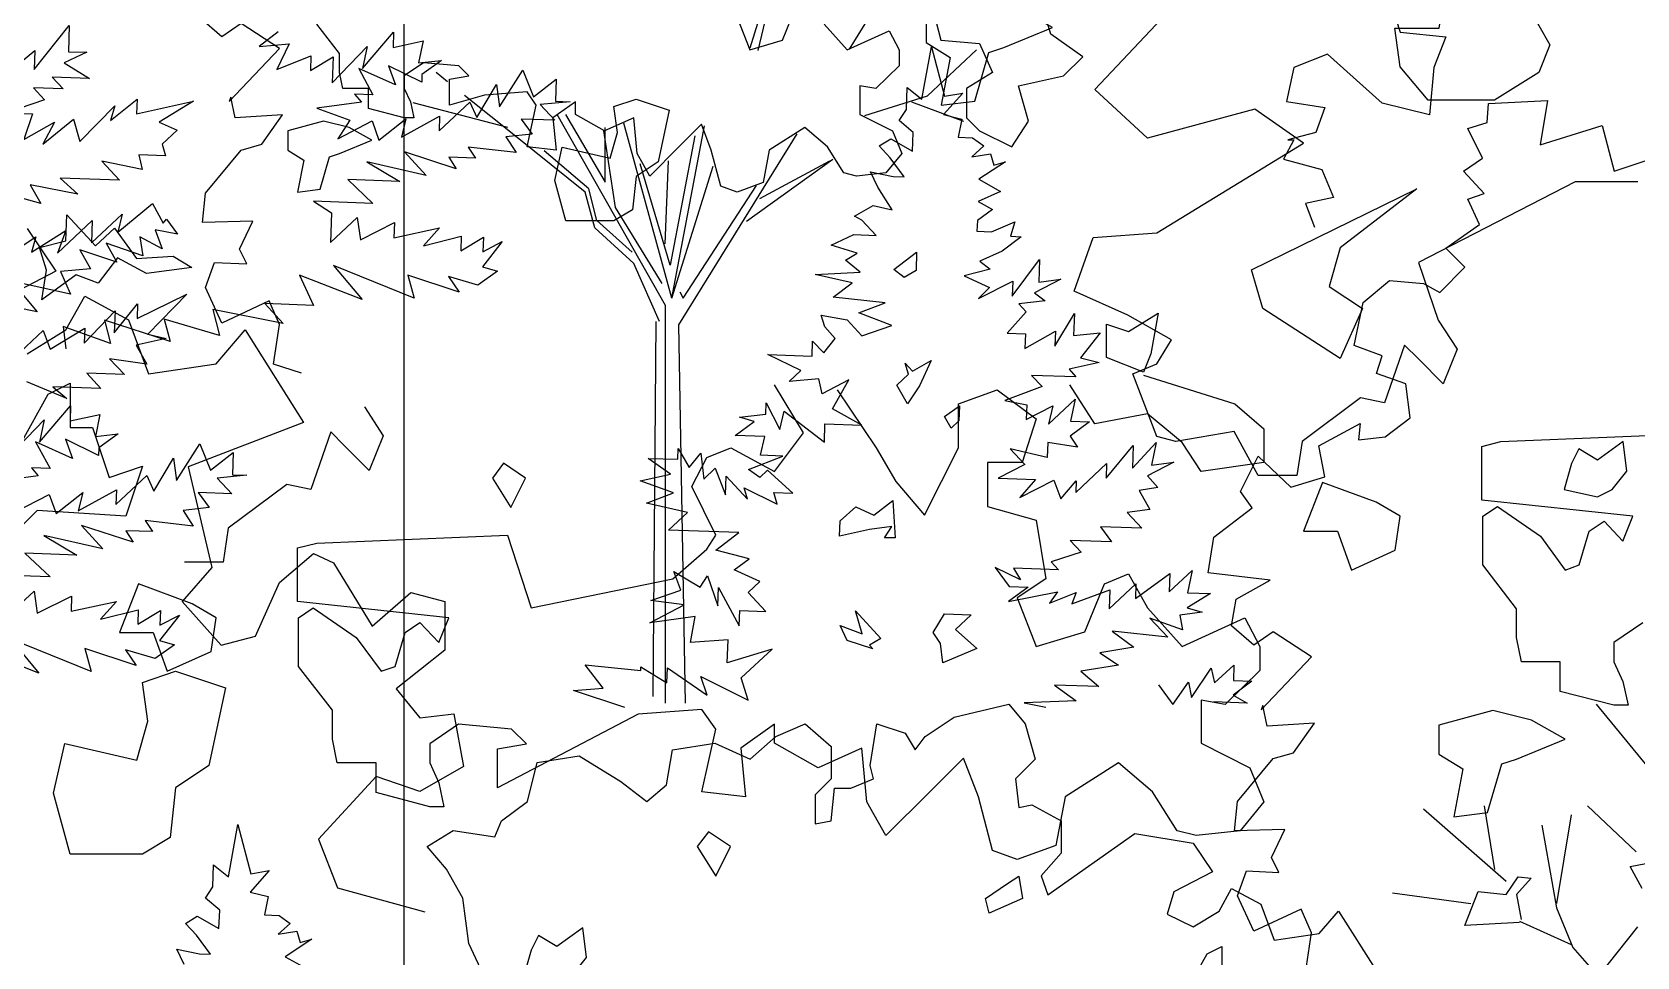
# Model space of a CAD drawing. Header units: inches. Extents: x 11.9 to 85.3, y 21.1 to 37.4.
# Drawn here: x 15.891 to 16.405, y 22.633 to 22.929 of the extents above; entities that cross this region are included whole.
import ezdxf

# ---------------------------------------------------------------- set-up
doc = ezdxf.new("R2010")
doc.units = ezdxf.units.IN
doc.header["$MEASUREMENT"] = 0
doc.layers.add('CAY', color=94, linetype='Continuous')
doc.layers.add('CAY-3', color=61, linetype='Continuous')

# ---------------------------------------------------------------- blocks, each defined once
blk = doc.blocks.new('A$C76451831')
at = {"layer": 'CAY'}
for p, q in [((4659.2, 1730), (4666, 1767.4)), ((4666, 1767.4), (4675.2, 1732.1)), ((4648.1, 1722.6), (4648.6, 1738.5)), ((4648.6, 1738.5), (4659.2, 1730)), ((4688.4, 1734.4), (4674.7, 1719)), ((4675.2, 1732.1), (4688.4, 1734.4)), ((4642.8, 1714.7), (4648.1, 1722.6)), ((4653, 1706.2), (4642.8, 1714.7)), ((4674.7, 1719), (4687.7, 1715.8)), ((4687.7, 1715.8), (4685, 1702.8)), ((4628.6, 1696.6), (4636.9, 1701.7)), ((4636.9, 1701.7), (4652.5, 1693)), ((4652.5, 1693), (4653, 1706.2)), ((4685, 1702.8), (4695.4, 1702.4)), ((4695.4, 1702.4), (4703.4, 1696.7)), ((4636.5, 1688.1), (4628.6, 1696.6)), ((4646.4, 1674.6), (4636.5, 1688.1)), ((4703.4, 1696.7), (4694.9, 1688.8)), ((4694.9, 1688.8), (4708.2, 1691.1)), ((4718.8, 1685.3), (4699.8, 1672.8)), ((4708.2, 1691.1), (4710.6, 1682.8)), ((4710.6, 1682.8), (4718.8, 1685.3)), ((4627.6, 1667.1), (4622.5, 1678.2)), ((4622.5, 1678.2), (4638.7, 1674.9)), ((4638.7, 1674.9), (4646.4, 1674.6)), ((4637.9, 1650.9), (4627.6, 1667.1)), ((4715.4, 1664.1), (4699.3, 1656.9)), ((4699.8, 1672.8), (4715.4, 1664.1)), ((4611, 1646.4), (4624.4, 1654.1)), ((4624.4, 1654.1), (4637.9, 1650.9)), ((4709.5, 1651.1), (4698.8, 1643.4)), ((4699.3, 1656.9), (4709.5, 1651.1)), ((4616.3, 1643.5), (4611, 1646.4)), ((4626.4, 1632.7), (4616.3, 1643.5)), ((4698.8, 1643.4), (4698.5, 1635.7)), ((4708.9, 1635.3), (4725.5, 1642.4)), ((4725.5, 1642.4), (4722.4, 1632.1)), ((4019.9, 1637.7), (4040.5, 1607.1)), ((4594.4, 1625.7), (4610.5, 1633.3)), ((4610.5, 1633.3), (4626.4, 1632.7)), ((4698.5, 1635.7), (4708.9, 1635.3)), ((4730.1, 1631.8), (4716.6, 1621.4)), ((4722.4, 1632.1), (4730.1, 1631.8)), ((4612.8, 1620.1), (4594.4, 1625.7)), ((4604.5, 1614.9), (4612.8, 1620.1)), ((4716.6, 1621.4), (4700.5, 1614.3)), ((4040.5, 1607.1), (3999.3, 1585.8)), ((4582.8, 1604.8), (4615, 1606.4)), ((4615, 1606.4), (4604.5, 1614.9)), ((4708, 1608.6), (4689.3, 1603.8)), ((4700.5, 1614.3), (4708, 1608.6)), ((4723.6, 1589.4), (4743.1, 1615.5)), ((4743.1, 1615.5), (4742.6, 1599.2)), ((4609.3, 1598.9), (4582.8, 1604.8)), ((4595.8, 1588.5), (4609.3, 1598.9)), ((4689.3, 1603.8), (4707.5, 1595.4)), ((4699.6, 1587.6), (4724, 1599.9)), ((4707.5, 1595.4), (4699.6, 1587.6)), ((4724, 1599.9), (4723.6, 1589.4)), ((4758.5, 1601.4), (4739.6, 1591.6)), ((4742.6, 1599.2), (4758.5, 1601.4)), ((4047.6, 1565.2), (4061.2, 1589.4)), ((4061.2, 1589.4), (4092.4, 1572.3)), ((4632.8, 1584.5), (4595.8, 1588.5)), ((4614, 1577.4), (4632.8, 1584.5)), ((4747.1, 1585.9), (4728.4, 1583.8)), ((4728.4, 1583.8), (4733.7, 1578.2)), ((4739.6, 1591.6), (4747.1, 1585.9)), ((4092.4, 1572.3), (4106.6, 1533.9)), ((4587.2, 1575.6), (4605.7, 1572.3)), ((4589.7, 1567.4), (4587.2, 1575.6)), ((4605.7, 1572.3), (4616.2, 1561)), ((4637.7, 1568.4), (4614, 1577.4)), ((4733.7, 1578.2), (4720, 1562.8)), ((4754.1, 1553.5), (4768.1, 1577)), ((4768.1, 1577), (4767.5, 1561.2)), ((4019.9, 1548.1), (4047.6, 1565.2)), ((4154.9, 1541), (4175.6, 1565.2)), ((4175.6, 1565.2), (4217.4, 1499.1)), ((4597.1, 1559), (4589.7, 1567.4)), ((4616.2, 1561), (4637.7, 1568.4)), ((4720, 1562.8), (4733.1, 1562.4)), ((4732.8, 1552), (4754.5, 1564.3)), ((4733.1, 1562.4), (4732.8, 1552)), ((4754.5, 1564.3), (4754.1, 1553.5)), ((4767.5, 1561.2), (4786.6, 1563.2)), ((4786.6, 1563.2), (4772.4, 1545.1)), ((4580.8, 1546.4), (4581.1, 1557.2)), ((4581.1, 1557.2), (4589, 1548.8)), ((4589, 1548.8), (4597.1, 1559)), ((4106.6, 1533.9), (4154.9, 1541)), ((4572.7, 1536.2), (4549.1, 1547.5)), ((4549.1, 1547.5), (4580.8, 1546.4)), ((4564.3, 1528.4), (4572.7, 1536.2)), ((4785.9, 1541.9), (4764.4, 1537.2)), ((4764.4, 1537.2), (4769.2, 1531.6)), ((4772.4, 1545.1), (4785.9, 1541.9)), ((4585.6, 1530.3), (4564.3, 1528.4)), ((4588, 1519.4), (4585.6, 1530.3)), ((4606.9, 1529.6), (4588, 1519.4)), ((4595.3, 1508.7), (4606.9, 1529.6)), ((4745, 1524.8), (4718.3, 1514.8)), ((4769.2, 1531.6), (4737.5, 1532.7)), ((4737.5, 1532.7), (4745, 1524.8)), ((4718.3, 1514.8), (4734.1, 1511.6)), ((4749.5, 1497.9), (4768.7, 1515.8)), ((4768.7, 1515.8), (4765.4, 1500)), ((4528.9, 1502.9), (4547.6, 1504.9)), ((4539.3, 1499.8), (4528.9, 1502.9)), ((4547.6, 1504.9), (4547.9, 1513.1)), ((4547.9, 1513.1), (4557.6, 1494.1)), ((4557.6, 1494.1), (4560.8, 1507.2)), ((4560.8, 1507.2), (4589.5, 1484.9)), ((4616.2, 1497.1), (4595.3, 1508.7)), ((4734.1, 1511.6), (4733.7, 1501.1)), ((4733.7, 1501.1), (4752.6, 1510.9)), ((4752.6, 1510.9), (4749.5, 1497.9)), ((4217.4, 1499.1), (4134.9, 1467.3)), ((4525.8, 1489.8), (4539.3, 1499.8)), ((4589.5, 1484.9), (4589.9, 1498)), ((4589.9, 1498), (4616.2, 1497.1)), ((4779, 1499.6), (4765, 1489.2)), ((4765.4, 1500), (4779, 1499.6)), ((4484.8, 1472.7), (4485.1, 1480.4)), ((4485.1, 1480.4), (4492.8, 1466.9)), ((4547, 1489.1), (4525.8, 1489.8)), ((4543.8, 1475.6), (4547, 1489.1)), ((4722.1, 1480.2), (4732.6, 1469)), ((4748.6, 1473.9), (4722.1, 1480.2)), ((4749, 1484.7), (4748.6, 1473.9)), ((4770.2, 1481.3), (4749, 1484.7)), ((4765, 1489.2), (4770.2, 1481.3)), ((4790.7, 1459.3), (4810.1, 1482.6)), ((4809.5, 1466.3), (4826.5, 1484.8)), ((4810.1, 1482.6), (4809.5, 1466.3)), ((4826.5, 1484.8), (4823.2, 1468.6)), ((4463.6, 1473.4), (4484.8, 1472.7)), ((4479.5, 1462), (4463.6, 1473.4)), ((4492.8, 1466.9), (4501.3, 1477.1)), ((4501.3, 1477.1), (4503.4, 1458.4)), ((4535.3, 1465.5), (4559.7, 1475)), ((4559.7, 1475), (4543.8, 1475.6)), ((4732.6, 1469), (4713.7, 1459.2)), ((4769, 1449.1), (4791.1, 1469.7)), ((4791.1, 1469.7), (4790.7, 1459.3)), ((4839.1, 1470.7), (4820.2, 1461)), ((4823.2, 1468.6), (4839.1, 1470.7)), ((4134.9, 1467.3), (4152, 1395.3)), ((4458, 1457.3), (4479.5, 1462)), ((4481.7, 1448.7), (4458, 1457.3)), ((4503.4, 1458.4), (4511.4, 1466.3)), ((4511.4, 1466.3), (4518.8, 1447.4)), ((4518.8, 1447.4), (4519.3, 1460.6)), ((4519.3, 1460.6), (4534.6, 1444.2)), ((4543.3, 1459.7), (4535.3, 1465.5)), ((4548.9, 1465), (4543.3, 1459.7)), ((4566.9, 1448.5), (4548.9, 1465)), ((4713.7, 1459.2), (4740.4, 1458.3)), ((4740.4, 1458.3), (4729, 1445.5)), ((4729, 1445.5), (4753.5, 1457.8)), ((4753.5, 1457.8), (4758.5, 1444.5)), ((4758.5, 1444.5), (4769.3, 1457.3)), ((4769.3, 1457.3), (4769, 1449.1)), ((4820.2, 1461), (4827.6, 1452.5)), ((4462.4, 1441.3), (4481.7, 1448.7)), ((4534.6, 1444.2), (4532.2, 1452.4)), ((4532.2, 1452.4), (4555.8, 1440.7)), ((4555.8, 1440.7), (4553.3, 1449)), ((4553.3, 1449), (4566.9, 1448.5)), ((4827.6, 1452.5), (4814.4, 1450.3)), ((4814.4, 1450.3), (4822.1, 1436.9)), ((4491.7, 1434.8), (4462.4, 1441.3)), ((4478.1, 1422.1), (4491.7, 1434.8)), ((4822.1, 1436.9), (4805.7, 1434.7)), ((4805.7, 1434.7), (4816.2, 1423.5)), ((4528.3, 1420.4), (4478.1, 1422.1)), ((4786.8, 1424.5), (4794.5, 1413.8)), ((4816.2, 1423.5), (4786.8, 1424.5)), ((4512, 1407.8), (4528.3, 1420.4)), ((4794.5, 1413.8), (4765.1, 1414.8)), ((4765.1, 1414.8), (4773, 1406.4)), ((4200.3, 1384.7), (4224.5, 1405.3)), ((4224.5, 1405.3), (4238.7, 1398.8)), ((4238.7, 1398.8), (4266.4, 1353.4)), ((4535.8, 1401.5), (4512, 1407.8)), ((4525.1, 1393.7), (4535.8, 1401.5)), ((4773, 1406.4), (4751.5, 1399.4)), ((4751.5, 1399.4), (4756.7, 1393.8)), ((4152, 1395.3), (4130.8, 1371.1)), ((4487, 1379.2), (4482, 1392.5)), ((4482, 1392.5), (4500.7, 1381.4)), ((4500.7, 1381.4), (4505.9, 1389.4)), ((4505.9, 1389.4), (4513.4, 1367.9)), ((4543.4, 1385.4), (4525.1, 1393.7)), ((4711.4, 1395.4), (4721.4, 1381.9)), ((4729.7, 1386.6), (4711.4, 1395.4)), ((4724.6, 1394.9), (4729.7, 1386.6)), ((4756.7, 1393.8), (4724.6, 1394.9)), ((4811.7, 1373.3), (4836.3, 1391)), ((4835.9, 1377.9), (4852.3, 1393.2)), ((4836.3, 1391), (4835.9, 1377.9)), ((4852.3, 1393.2), (4849, 1377.4)), ((4183.2, 1346.3), (4200.3, 1384.7)), ((4266.4, 1353.4), (4294.1, 1377.6)), ((4294.1, 1377.6), (4318.3, 1371.1)), ((4465.5, 1371.8), (4487, 1379.2)), ((4513.4, 1367.9), (4513.8, 1381)), ((4513.8, 1381), (4528.7, 1353.7)), ((4535, 1377.5), (4543.4, 1385.4)), ((4547.7, 1363.9), (4535, 1377.5)), ((4735, 1381.4), (4721, 1371)), ((4721, 1371), (4756.1, 1378)), ((4721.4, 1381.9), (4735, 1381.4)), ((4756.1, 1378), (4750.4, 1370)), ((4750.4, 1370), (4769.3, 1377.5)), ((4766.3, 1369.4), (4793.3, 1379.4)), ((4769.3, 1377.5), (4766.3, 1369.4)), ((4792.9, 1365.8), (4812.1, 1383.7)), ((4793.3, 1379.4), (4792.9, 1365.8)), ((4812.1, 1383.7), (4811.7, 1373.3)), ((4865.3, 1376.9), (4848.6, 1366.6)), ((4849, 1377.4), (4865.3, 1376.9)), ((4130.8, 1371.1), (4158.5, 1339.9)), ((4318.3, 1371.1), (4318.3, 1336.3)), ((4464.9, 1355.9), (4489.4, 1368.7)), ((4489.4, 1368.7), (4465.5, 1371.8)), ((4528.7, 1353.7), (4529.1, 1364.6)), ((4529.1, 1364.6), (4547.7, 1363.9)), ((4848.6, 1366.6), (4859.4, 1363.5)), ((4497.2, 1360.3), (4464.9, 1355.9)), ((4493.9, 1341.8), (4497.2, 1360.3)), ((4822.1, 1359.3), (4834.8, 1345.7)), ((4845.4, 1350.8), (4822.1, 1359.3)), ((4859.4, 1363.5), (4843.5, 1361.3)), ((4843.5, 1361.3), (4845.4, 1350.8)), ((4158.5, 1339.9), (4183.2, 1346.3)), ((4520.7, 1343.6), (4493.9, 1341.8)), ((4520.1, 1327.3), (4520.7, 1343.6)), ((4834.8, 1345.7), (4795, 1349.9)), ((4795, 1349.9), (4810.5, 1338.4)), ((4318.3, 1336.3), (4283.5, 1308.6)), ((4552.2, 1337), (4520.1, 1327.3)), ((4530.1, 1316.5), (4552.2, 1337)), ((4810.5, 1338.4), (4786.3, 1334.3)), ((4786.3, 1334.3), (4799.6, 1325.7)), ((4431.5, 1309.1), (4418.5, 1325.8)), ((4418.5, 1325.8), (4458.3, 1321.7)), ((4458.3, 1321.7), (4458.4, 1324.4)), ((4458.4, 1324.4), (4477, 1312.9)), ((4477, 1312.9), (4477.4, 1323.8)), ((4477.4, 1323.8), (4505.7, 1304.2)), ((4799.6, 1325.7), (4772.7, 1321.2)), ((4772.7, 1321.2), (4785.5, 1310.3)), ((4851.8, 1302.5), (4865.7, 1323.4)), ((4865.7, 1323.4), (4868.1, 1312.9)), ((4868.1, 1312.9), (4882.1, 1325.5)), ((4882.1, 1325.5), (4881.7, 1314.6)), ((4283.5, 1308.6), (4300.6, 1287.9)), ((4410.2, 1307.5), (4431.5, 1309.1)), ((4446.9, 1295.4), (4410.2, 1307.5)), ((4501.2, 1317.5), (4535, 1300.5)), ((4505.7, 1304.2), (4501.2, 1317.5)), ((4535, 1300.5), (4530.1, 1316.5)), ((4753.8, 1311.4), (4769.3, 1300)), ((4785.5, 1310.3), (4753.8, 1311.4)), ((4828.1, 1311.5), (4838.5, 1297.6)), ((4838.5, 1297.6), (4849.5, 1313.5)), ((4849.5, 1313.5), (4851.8, 1302.5)), ((4894.8, 1314.2), (4881.4, 1304.2)), ((4881.7, 1314.6), (4894.8, 1314.2)), ((4682.3, 1288.4), (4721.2, 1297.8)), ((4721.2, 1297.8), (4733, 1283.7)), ((4769.3, 1300), (4732.1, 1298.6)), ((4732.1, 1298.6), (4747.8, 1295.7)), ((4891.6, 1298.4), (4867.6, 1299.3)), ((4881.4, 1304.2), (4891.6, 1298.4)), ((4300.6, 1287.9), (4324.7, 1290.9)), ((4324.7, 1290.9), (4331.8, 1253.1)), ((4661.5, 1274.6), (4682.3, 1288.4)), ((4536.5, 1258.5), (4554.9, 1274.6)), ((4554.9, 1274.6), (4575.8, 1283.7)), ((4575.8, 1283.7), (4594.3, 1267.5)), ((4622.2, 1253.8), (4626.9, 1283.7)), ((4626.9, 1283.7), (4647.3, 1277)), ((4647.3, 1277), (4654.4, 1265.2)), ((4654.4, 1265.2), (4661.5, 1274.6)), ((4733, 1283.7), (4740.1, 1258.5)), ((4476.7, 1240), (4481, 1265.2)), ((4481, 1265.2), (4511.3, 1269.9)), ((4511.3, 1269.9), (4536.5, 1258.5)), ((4594.3, 1267.5), (4594.3, 1244.3)), ((4331.8, 1253.1), (4300.6, 1235.4)), ((4377.3, 1228.2), (4384.3, 1256.1)), ((4384.3, 1256.1), (4414.2, 1260.8)), ((4414.2, 1260.8), (4444.1, 1242.4)), ((4624.5, 1244.3), (4622.2, 1253.8)), ((4740.1, 1258.5), (4725.9, 1244.3)), ((4269.3, 1246.1), (4228, 1201.2)), ((4300.6, 1235.4), (4269.3, 1246.1)), ((4444.1, 1242.4), (4462.6, 1228.2)), ((4462.6, 1228.2), (4476.7, 1240)), ((4594.3, 1244.3), (4582.9, 1232.9)), ((4608.4, 1237.6), (4624.5, 1244.3)), ((4725.9, 1244.3), (4728.3, 1223.9)), ((4358.8, 1214.4), (4377.3, 1228.2)), ((4582.9, 1232.9), (4582.9, 1212.1)), ((4594.3, 1214.4), (4596.6, 1237.6)), ((4596.6, 1237.6), (4608.4, 1237.6)), ((4728.3, 1223.9), (4737.7, 1225.8)), ((4737.7, 1225.8), (4758.6, 1214.4)), ((4305.7, 1196), (4324.2, 1207.4)), ((4324.2, 1207.4), (4354.1, 1203)), ((4354.1, 1203), (4358.8, 1214.4)), ((4582.9, 1212.1), (4594.3, 1214.4)), ((4749.1, 1161.4), (4811.2, 1205.4)), ((4758.6, 1214.4), (4758.6, 1191.2)), ((4811.2, 1205.4), (4852.9, 1198.3)), ((4228, 1201.2), (4241.6, 1166.4)), ((4319.5, 1179.8), (4305.7, 1196)), ((4852.9, 1198.3), (4866.7, 1177.9)), ((4758.6, 1191.2), (4744.4, 1175.1)), ((5165.2, 1181.8), (5192.6, 1187)), ((5173.6, 1165.9), (5165.2, 1181.8)), ((4331.3, 1159), (4319.5, 1179.8)), ((4744.4, 1175.1), (4749.1, 1161.4)), ((4866.7, 1177.9), (4839.1, 1163.7)), ((4241.6, 1166.4), (4304.1, 1149.3)), ((4335.6, 1126.7), (4331.3, 1159)), ((4839.1, 1163.7), (4834.4, 1147.6)), ((4871.4, 1149.9), (4880.4, 1166.1)), ((4880.4, 1166.1), (4901.2, 1154.7)), ((4834.4, 1147.6), (4852.9, 1138.5)), ((4852.9, 1138.5), (4871.4, 1149.9)), ((4901.2, 1154.7), (4910.7, 1129.1)), ((4942.9, 1133.8), (4956.7, 1149.9)), ((4956.7, 1149.9), (4984.6, 1105.9)), ((5142, 1102.7), (5170.5, 1138.5)), ((4347.4, 1101.2), (4335.6, 1126.7)), ((4910.7, 1129.1), (4942.9, 1133.8)), ((2278.7, 602.9), (2379.6, 765.8)), ((2207.6, 603.7), (2240.9, 709.9)), ((2213.4, 601.8), (2228.7, 665.9)), ((2334.4, 569.5), (2369.4, 602.2)), ((1991.5, 579.5), (1983.4, 586)), ((2034.5, 546.7), (1966.9, 564.4)), ((2041.2, 539.6), (2003.7, 569.7)), ((2289.6, 555.4), (2334.4, 569.5)), ((2323, 565.2), (2360, 551.4)), ((2147.3, 419.7), (2069.9, 556)), ((2075.8, 556.2), (2104.1, 507.8)), ((2089.9, 500.7), (2041.2, 539.6)), ((2102.9, 544.4), (2111.2, 489.7)), ((2104.1, 507.8), (2104.1, 546.7)), ((2151.6, 424.8), (2117.3, 549.9)), ((2168.2, 540.8), (2150.5, 448.4)), ((2151.6, 424.8), (2175, 548.1)), ((2156.8, 405.9), (2241.3, 542.4)), ((2092.3, 503.1), (2060.4, 530.2)), ((2150.5, 448.4), (2129.2, 520.8)), ((2146.9, 463.7), (2149.3, 523.1)), ((2151.6, 424.8), (2181.2, 519.2)), ((2205.1, 479.9), (2266.8, 524.3)), ((2214.5, 496), (2264.5, 523.1)), ((2159.9, 424.8), (2212.2, 505.4)), ((2096.6, 475.1), (2089.9, 500.7)), ((2098.2, 480.3), (2092.3, 503.1)), ((2111.2, 489.7), (2144.6, 435.4)), ((2124.5, 449.6), (2096.6, 475.1)), ((2123.3, 457.8), (2098.2, 480.3)), ((2143, 408.3), (2124.5, 449.6)), ((2157.5, 429.5), (2159.9, 424.8)), ((2147.3, 135.4), (2147.3, 419.7)), ((2138.3, 140.1), (2140.6, 408.3)), ((2161.5, 135.4), (2156.8, 405.9)), ((5596.6, 227.4), (5583.1, 217)), ((5583.1, 217), (5604.4, 219)), ((5604.4, 219), (5595.6, 200.7)), ((5656.8, 201.3), (5679, 227.2)), ((5679, 227.2), (5678.7, 216.4)), ((5678.7, 216.4), (5700.1, 221.1)), ((5700.1, 221.1), (5696.9, 205.3)), ((5595.6, 200.7), (5620, 210.3)), ((5620, 210.3), (5619.6, 199.9)), ((5619.6, 199.9), (5635.8, 209.7)), ((5635.2, 191.1), (5660.1, 217)), ((5635.8, 209.7), (5635.2, 191.1)), ((5660.1, 217), (5656.8, 201.3)), ((5696.9, 205.3), (5713.2, 207)), ((5713.2, 207), (5699.3, 197.1)), ((5654.1, 201.4), (5664.3, 182.4)), ((5680.4, 189.6), (5654.1, 201.4)), ((5699.1, 191.6), (5675.5, 203.3)), ((5675.5, 203.3), (5680.4, 189.6)), ((5699.3, 197.1), (5699.1, 191.6)), ((5754.7, 173.8), (5771.4, 200)), ((5771.4, 200), (5778.9, 181.1)), ((5738.5, 166.2), (5752.5, 189.8)), ((5752.5, 189.8), (5754.7, 173.8)), ((5778.9, 181.1), (5795.2, 193.7)), ((5795.2, 193.7), (5794.7, 177.9)), ((5656, 177.3), (5624.1, 172.9)), ((5624.1, 172.9), (5647.8, 164.4)), ((5651.2, 182.9), (5656, 177.3)), ((5664.3, 182.4), (5651.2, 182.9)), ((5711.5, 156.8), (5733.5, 177.3)), ((5733.5, 177.3), (5738.5, 166.2)), ((5805.1, 177.5), (5783.7, 175.5)), ((5783.7, 175.5), (5794.2, 164.3)), ((5794.7, 177.9), (5805.1, 177.5)), ((5647.8, 164.4), (5639.2, 151.1)), ((5639.2, 151.1), (5663.7, 163.9)), ((5663.7, 163.9), (5668.6, 150.1)), ((5668.6, 150.1), (5687.7, 165.3)), ((5684.6, 152.2), (5711.8, 167.2)), ((5687.7, 165.3), (5684.6, 152.2)), ((5711.8, 167.2), (5711.5, 156.8)), ((5794.2, 164.3), (5770.2, 165.1)), ((5770.2, 165.1), (5778, 154.4)), ((5778, 154.4), (5759.3, 152.4)), ((5759.3, 152.4), (5766.7, 141.2)), ((5723.7, 129.6), (5686.9, 141.7)), ((5686.9, 141.7), (5702.2, 124.9)), ((5737.5, 137.3), (5718.5, 137.9)), ((5718.5, 137.9), (5723.7, 129.6)), ((5766.7, 141.2), (5732.4, 145.1)), ((5732.4, 145.1), (5737.5, 137.3)), ((5702.2, 124.9), (5659.9, 134.5)), ((5659.9, 134.5), (5683.5, 120.6)), ((5646.4, 121.9), (5664.3, 104.9)), ((5683.5, 120.6), (5646.4, 121.9)), ((5621.8, 106.4), (5634.7, 98.2)), ((5664.3, 104.9), (5621.8, 106.4)), ((5634.7, 98.2), (5633.9, 77)), ((5633.9, 77), (5653.1, 94.9)), ((5653.1, 94.9), (5655.3, 78.9)), ((5655.3, 78.9), (5679.7, 91.2)), ((5679.7, 91.2), (5679.3, 80.4)), ((5679.3, 80.4), (5711.8, 87.4)), ((5711.8, 87.4), (5700.4, 74.6)), ((5700.4, 74.6), (5727.4, 81.4)), ((5727.4, 81.4), (5727.1, 71)), ((5727.1, 71), (5743.3, 80.8)), ((5743.3, 80.8), (5742.9, 70.4)), ((5756.7, 77.6), (5742.5, 59.6)), ((5742.9, 70.4), (5756.7, 77.6)), ((5693.7, 37.2), (5636.1, 60.6)), ((5636.1, 60.6), (5656.5, 36.3)), ((5742.5, 59.6), (5753.3, 56.5)), ((5656.5, 36.3), (5611.8, 53.7)), ((5611.8, 53.7), (5621.9, 32)), ((5726, 41.5), (5689.3, 53.7)), ((5689.3, 53.7), (5693.7, 37.2)), ((5739.3, 46.5), (5718.3, 52.7)), ((5718.3, 52.7), (5726, 41.5)), ((5753.3, 56.5), (5739.3, 46.5)), ((5600.2, 19.2), (5549.8, 29.1)), ((5549.8, 29.1), (5554.6, 10.4)), ((5621.9, 32), (5587.1, 33.3)), ((5587.1, 33.3), (5600.2, 19.2)), ((5476.9, 4.9), (5442.9, 17)), ((5442.9, 17), (5445, 1)), ((5472.5, 21.4), (5476.9, 4.9)), ((5519.5, 6.1), (5472.5, 21.4)), ((5515.1, 22.2), (5519.5, 6.1)), ((5554.6, 10.4), (5515.1, 22.2))]:
    blk.add_line(p, q, dxfattribs=at)
for points in [[(4216, 1534.3), (4196, 1540.6), (4200.2, 1569.1), (4192.8, 1586), (4159, 1570.1), (4147.4, 1595.5), (4153.8, 1613.4), (4177, 1612.3), (4171.7, 1622.9), (4181.2, 1642.9), (4145.3, 1641.9), (4147.4, 1663), (4172.8, 1693.5), (4187.5, 1697.8), (4202.3, 1718.9), (4168.5, 1716.7), (4165.4, 1731.5), (4164.3, 1728.3), (4200.2, 1766.3), (4172.8, 1784.2), (4159, 1774.7), (4143.2, 1788.5)], [(4995.4, 1794.8), (5000.7, 1777.9), (5033.4, 1774.7), (5024.9, 1752.6), (5021.8, 1718.9), (4988, 1727.3), (4949, 1762.1), (4924.8, 1752.6), (4919.5, 1728.3), (4946.9, 1724.1), (4940.6, 1706.2), (4920.5, 1700.9), (4924.8, 1700.9), (4917.4, 1687.2), (4944.8, 1679.8), (4953.2, 1659.8), (4933.2, 1655.6), (4939.5, 1638.7)], [(4933.2, 1105.8), (4937.4, 1134.3), (4930, 1151.2), (4896.3, 1135.4), (4884.7, 1160.7), (4891, 1178.6), (4914.2, 1177.5), (4908.9, 1188.1), (4918.4, 1208.1), (4882.5, 1207.1), (4884.7, 1228.2), (4910, 1258.8), (4924.7, 1263), (4939.5, 1284.1), (4905.7, 1282), (4902.6, 1296.7), (4901.5, 1293.6), (4937.4, 1331.5), (4910, 1349.5), (4896.3, 1340), (4880.4, 1353.7), (4883.6, 1372.7), (4907.9, 1386.4), (4863.6, 1391.6), (4867.8, 1417), (4895.2, 1438.1), (4886.8, 1449.7), (4899.4, 1475), (4922.6, 1452.8), (4946.9, 1460.2), (4942.7, 1482.3), (4972.2, 1498.2), (4971.1, 1486.6), (4990.1, 1488.7), (5008, 1502.4), (5004.9, 1526.6), (4983.8, 1534), (4988, 1546.7), (4968, 1554.1), (4974.3, 1584.7), (4993.3, 1600.5), (5017.5, 1598.4), (5029.1, 1592), (5047.1, 1610), (5033.4, 1623.7), (5057.6, 1640.6), (5049.2, 1658.5), (5060.8, 1662.7), (5046, 1678.5), (5059.7, 1688), (5049.2, 1709.1), (5062.9, 1713.3), (5063.9, 1727), (5106.1, 1729.1), (5100.9, 1697.5), (5145.2, 1711.2), (5153.6, 1678.5), (5213.7, 1698.6)], [(4680, 1494.9), (4675.3, 1503.2), (4686, 1511), (4685.6, 1500.1), (4680, 1494.9)], [(5140.9, 1297.8), (5207.4, 1216.6)], [(5017.5, 1222.9), (5076.6, 1171.2)], [(5060.8, 1225), (5068.2, 1179.7)], [(5123, 1218.7), (5112.5, 1155.4)], [(5134.6, 1225), (5169.4, 1192.3)], [(1671.9, 581.4), (1696.6, 601.9), (1696.1, 588.3), (1721.2, 619.6), (1720.6, 601), (1733.7, 600.6), (1717.6, 593), (1735.8, 581.9), (1709.1, 582.8), (1716.9, 574.4), (1695.7, 575.2), (1703.5, 566.7), (1676.5, 557.2), (1695, 556.6), (1688.9, 538.2), (1710.7, 550.6), (1702.4, 535), (1724.3, 552.8), (1728.8, 536.8), (1753.7, 562.3), (1750.6, 551.9), (1769.7, 567.1), (1769.3, 556.7), (1810, 565.7), (1785.4, 550.7), (1798.4, 544.8), (1787.6, 534.8), (1790, 526.5), (1771, 527.2), (1773.4, 516.7), (1744.6, 522.7), (1757.2, 509.1), (1714.7, 510.6), (1727.4, 499.2), (1693.2, 505.9), (1700.9, 492.5), (1669.1, 501.3)], [(1670, 450.9), (1697.4, 468.6), (1694.3, 457.8), (1718.8, 473.3), (1712.8, 457.1), (1737.7, 480.3), (1737.1, 464.5), (1759.1, 485), (1755.9, 472), (1780.7, 492.4), (1788.3, 478.5), (1790.7, 481.2), (1798.5, 470.5), (1782.7, 473.7), (1787.7, 460), (1771.7, 468.7), (1773.9, 455), (1747.5, 464.1), (1755.2, 450.7), (1728.8, 459.3), (1736.5, 445.9), (1715.1, 443.9), (1722.2, 427.8), (1680, 437), (1698.2, 415), (1666.3, 421.6)], [(1686.3, 386.4), (1702.7, 401.7), (1707.7, 388.4), (1732.3, 403.4), (1731.9, 392.6), (1754, 415.8), (1753.4, 400), (1770, 420.7), (1769.7, 410.3), (1805.2, 427.6), (1777.4, 399.1), (1790.4, 396), (1769, 391.3), (1776.7, 377.8), (1750.1, 381.5), (1760.6, 370.2), (1733.8, 371.2), (1743.9, 360.4), (1709.5, 361.6), (1719.6, 353.1), (1691, 365)], [(1678.3, 311.9), (1703.2, 337.8), (1700, 322), (1722.2, 348), (1721.8, 337.1), (1743.2, 341.8), (1740, 326.1), (1756.3, 327.8), (1742.4, 317.8), (1742.2, 312.4), (1718.6, 324.1), (1723.6, 310.3), (1697.2, 322.1), (1707.5, 303.2), (1694.3, 303.7), (1699.1, 298), (1667.2, 293.7)], [(1682.3, 271.9), (1706.8, 284.6), (1711.8, 270.9), (1730.9, 286.1), (1727.7, 273), (1755, 287.9), (1754.6, 277.5), (1776.6, 298.1), (1781.7, 287), (1795.6, 310.5), (1797.8, 294.6), (1814.6, 320.8), (1822.1, 301.9), (1838.4, 314.5), (1837.8, 298.6), (1848.2, 298.3), (1826.8, 296.3), (1837.3, 285.1), (1813.3, 285.9), (1821.1, 275.2), (1802.5, 273.1), (1809.8, 262), (1775.5, 265.9), (1780.6, 258), (1761.6, 258.7), (1766.8, 250.4), (1730.1, 262.5), (1745.3, 245.7), (1703.1, 255.3), (1726.6, 241.3), (1689.5, 242.6), (1707.5, 225.7), (1664.9, 227.2)], [(1677, 197.7), (1696.2, 215.6), (1698.4, 199.7), (1722.9, 212), (1722.5, 201.1), (1754.9, 208.2), (1743.6, 195.4), (1770.5, 202.2), (1770.2, 191.8), (1786.4, 201.6), (1786, 191.2), (1799.9, 198.4), (1785.6, 180.3), (1796.4, 177.2), (1782.5, 167.3), (1761.4, 173.5), (1769.1, 162.3), (1732.4, 174.5), (1736.8, 158), (1679.2, 181.3), (1699.6, 157), (1654.9, 174.5)], [(4132.1, 1111.6), (4127, 1122.6), (4143.2, 1119.4), (4150.9, 1119.1), (4141, 1132.6), (4133.1, 1141), (4141.4, 1146.2), (4157, 1137.5), (4157.5, 1150.6), (4147.3, 1159.1), (4152.6, 1167.1), (4153.1, 1182.9), (4163.7, 1174.4), (4170.5, 1211.8), (4179.7, 1176.6), (4192.9, 1178.8), (4179.2, 1163.4), (4192.2, 1160.3), (4189.5, 1147.2), (4199.9, 1146.8), (4207.9, 1141.1), (4199.4, 1133.3), (4212.7, 1135.5), (4215.1, 1127.3), (4223.3, 1129.7), (4204.3, 1117.2), (4219.9, 1108.5)], [(5101.9, 1211.3), (5112.5, 1152.2), (5124.1, 1123.8), (5140.9, 1104.8)], [(5086.1, 1141.7), (5047.1, 1139.6), (5056.6, 1163.8), (5076.6, 1161.7), (5085, 1174.4), (5094.5, 1173.3), (5084, 1161.7), (5087.2, 1143.8)], [(4995.4, 1162.8), (5051.3, 1155.4)], [(5086.1, 1142.7), (5123, 1125.9)], [(2198.4, 625.4), (2207.5, 602.2), (2230.7, 609.2), (2240.1, 632)], [(2260.5, 620.6), (2277, 602.2), (2306.9, 615.9), (2314, 602.2), (2314, 590.8), (2297.5, 574.6), (2286.1, 576.6), (2286.1, 556.2), (2309.3, 544.4), (2316, 528.2), (2304.6, 514.5), (2283.7, 512.1), (2274.7, 514.5), (2262.9, 533), (2246.8, 546.7), (2221.2, 530.6), (2216.9, 507.4), (2198.4, 500.7), (2186.6, 505), (2179.9, 530.6), (2172.9, 549.1), (2156.8, 533), (2135.9, 512.1), (2126.9, 528.2), (2124.5, 553.8), (2103.7, 544.4), (2082.9, 556.2), (2082.9, 565.2), (2066.7, 553.8), (2069.1, 530.6), (2048.3, 533), (2054.9, 562.8), (2048.3, 572.3), (2018, 569.9), (1992.8, 562.8), (1992.8, 581.3), (2006.6, 583.7), (1999.5, 590.8), (1974.4, 593.1), (1960.6, 583.7), (1960.6, 574.6), (1964.9, 565.2), (1967.3, 553.8), (1960.6, 553.8), (1935.1, 560.5), (1935.1, 574.6), (1916.6, 574.6), (1914.2, 586), (1914.2, 599.8), (1898.1, 620.6)]]:
    blk.add_lwpolyline(points, dxfattribs=at)
for points in [[(4396.9, 1672), (4402.2, 1695.8), (4436.5, 1687.9), (4441.8, 1706.3), (4439.1, 1724.8), (4455, 1730.1), (4478.7, 1722.2), (4470.8, 1685.2), (4455, 1674.7), (4452.3, 1650.9), (4439.1, 1643), (4404.8, 1643)], [(4639.1, 1608.3), (4655.4, 1620.8), (4655, 1607.7), (4646.6, 1602.6)], [(4791, 1545.5), (4791, 1569.3), (4806.8, 1564), (4827.9, 1577.2), (4822.7, 1548.1), (4817.4, 1534.9)], [(4641.2, 1525.7), (4649.6, 1533.5), (4647.2, 1541.3), (4652.4, 1535.7), (4665.8, 1543.4), (4657.5, 1525.1), (4648.9, 1512.3)], [(4035, 1519.2), (4050.8, 1527.2), (4050.8, 1495.5), (4066.6, 1495.5), (4078.5, 1459.8), (4102.3, 1467.8), (4090.4, 1432.1), (4027.1, 1436.1), (4015.2, 1424.2), (4003.3, 1483.6), (4015.2, 1483.6)], [(5162.8, 1464.3), (5160.2, 1485.4), (5141.7, 1472.2), (5128.5, 1480.1), (5123.3, 1469.6), (5118, 1451.1), (5141.7, 1445.8), (5152.3, 1451.1)], [(4376, 1459.3), (4360.2, 1469.9), (4352.3, 1459.3), (4365.5, 1438.2)], [(4640.1, 1416.5), (4632.4, 1416.7), (4637.7, 1424.7), (4621.8, 1422.5), (4600.3, 1417.9), (4600.7, 1428.7), (4611.9, 1438.8), (4624.8, 1432.9), (4638.3, 1443.3)], [(4624.2, 1337.2), (4605.8, 1343.3), (4600.8, 1353.9), (4616.4, 1347.9), (4611.6, 1364.4), (4629.9, 1344.7), (4621.6, 1340)], [(4672.4, 1341), (4667.2, 1348.9), (4675.4, 1362.2), (4694.4, 1361.5), (4683.1, 1351), (4698.5, 1337.4), (4674.2, 1327.3)], [(4038.9, 1234.1), (4046.9, 1269.7), (4098.3, 1257.8), (4106.2, 1285.6), (4102.3, 1313.3), (4126, 1321.2), (4161.7, 1309.3), (4149.8, 1253.9), (4126, 1238), (4122.1, 1202.4), (4102.3, 1190.5), (4050.8, 1190.5)], [(4522.5, 1195.9), (4506.6, 1206.4), (4498.7, 1195.9), (4511.9, 1174.8)], [(4720.4, 1169.5), (4728.3, 1174.8), (4731, 1158.9), (4707.2, 1148.4), (4704.6, 1158.9)], [(4419.5, 1116.7), (4416.9, 1137.8), (4398.4, 1124.6), (4385.2, 1132.5), (4380, 1122), (4374.7, 1103.5), (4398.4, 1098.2), (4409, 1103.5)], [(4862.9, 1119.3), (4873.5, 1124.6), (4873.5, 1103.5), (4884.1, 1103.5), (4892, 1079.7), (4907.8, 1085), (4899.9, 1061.2), (4857.7, 1063.9), (4849.7, 1055.9), (4841.8, 1095.6), (4849.7, 1095.6)], [(2392.2, 660), (2385.5, 671.4), (2369.4, 671.4), (2369.4, 643.8), (2352.9, 632), (2336.8, 636.8), (2343.9, 609.2), (2371.4, 606.9), (2380.8, 586), (2362.3, 574.6), (2362.3, 553.8), (2371.4, 544.4), (2394.6, 533), (2406.4, 551.4), (2399.3, 576.6), (2431.5, 583.7), (2445.3, 597.4), (2422.5, 613.6), (2415.4, 636.8), (2389.8, 630.1)], [(1809, 206.5), (1770.6, 220.7), (1757.1, 185.9), (1781.3, 185.9), (1791.3, 158.2), (1822.5, 172.3), (1826.1, 196.5)], [(5431.1, 57.3), (5426.2, 73.3), (5445, 78.1), (5445.6, 96.7), (5466.2, 74.6), (5479.7, 87.3), (5495.3, 65.5), (5521.6, 67.3), (5535, 59.1), (5502.6, 54.8), (5481.7, 65.9), (5467.9, 47.8), (5452.3, 53.8), (5427.7, 36.1)]]:
    blk.add_lwpolyline(points, close=True, dxfattribs=at)
at = {"layer": 'CAY-3'}
for p, q in [((2453.9, 573.9), (2509.3, 632.9)), ((2491.6, 539.1), (2453.9, 573.9)), ((2568.3, 559.8), (2491.6, 539.1)), ((2603, 535.6), (2568.3, 559.8)), ((2498.1, 471.6), (2603, 535.6)), ((2797, 507.9), (2685, 450.4)), ((2841.8, 507.9), (2797, 507.9)), ((2452.7, 468.1), (2498.1, 471.6)), ((2439.1, 429.8), (2452.7, 468.1)), ((2685, 450.4), (2699.2, 409.1)), ((2477.5, 412.7), (2439.1, 429.8)), ((2508.7, 395), (2477.5, 412.7)), ((2699.2, 409.1), (2712.7, 388.5)), ((2498.1, 377.9), (2508.7, 395)), ((2675.1, 391.3), (2660.8, 350.1)), ((2685, 381.4), (2675.1, 391.3)), ((2702.7, 363.7), (2685, 381.4)), ((2712.7, 388.5), (2702.7, 363.7)), ((2481, 370.8), (2498.1, 377.9)), ((2498.1, 326), (2481, 370.8)), ((2488.6, 369.9), (2554, 349.3)), ((2245.7, 328.6), (2225, 362.9)), ((2269.8, 359.3), (2297.6, 318)), ((2356.5, 349.3), (2384.2, 359.3)), ((2384.2, 359.3), (2411.9, 338.7)), ((2453.8, 335.1), (2436.1, 362.9)), ((1932.1, 347.2), (1945.6, 326.5)), ((2356.5, 318), (2356.5, 349.3)), ((2554, 349.3), (2574.7, 331.6)), ((2643.7, 353.7), (2601.9, 322.4)), ((2660.8, 350.1), (2643.7, 353.7)), ((2411.9, 338.7), (2401.9, 307.4)), ((2491.5, 342.2), (2453.8, 335.1)), ((2516.3, 321.6), (2491.5, 342.2)), ((1908, 329.4), (1893.8, 288.2)), ((1917.9, 319.4), (1908, 329.4)), ((1945.6, 326.5), (1935.6, 301.8)), ((2225, 300.9), (2245.7, 328.6)), ((2511.7, 322.4), (2498.1, 326)), ((2553.5, 329.5), (2511.7, 322.4)), ((2529.9, 300.9), (2516.3, 321.6)), ((2570.6, 298.2), (2553.5, 329.5)), ((2574.7, 331.6), (2574.7, 307.4)), ((2601.9, 322.4), (2598.3, 298.2)), ((2730.4, 318.9), (2744, 322.4)), ((2744, 322.4), (2880.2, 328)), ((1935.6, 301.8), (1917.9, 319.4)), ((2166.1, 290.3), (2176.7, 310.9)), ((2176.7, 310.9), (2193.8, 318)), ((2193.8, 318), (2225, 300.9)), ((2297.6, 318), (2311.7, 293.8)), ((2332.3, 269.7), (2356.5, 318)), ((2730.4, 280.5), (2730.4, 318.9)), ((2377.2, 307.4), (2377.2, 276.1)), ((2401.9, 307.4), (2377.2, 307.4)), ((2574.7, 307.4), (2529.9, 300.9)), ((2598.3, 298.2), (2570.6, 298.2)), ((1876.7, 291.7), (1834.8, 260.5)), ((1893.8, 288.2), (1876.7, 291.7)), ((2183.2, 255.5), (2166.1, 290.3)), ((2311.7, 293.8), (2332.3, 269.7)), ((2377.2, 276.1), (2411.9, 266.1)), ((2838.3, 269), (2730.4, 280.5)), ((2731, 269), (2741.6, 276)), ((2741.6, 276), (2772.3, 254.8)), ((2411.9, 266.1), (2419, 224.2)), ((2731, 234.2), (2731, 269)), ((2807.1, 258.3), (2817.7, 265.4)), ((2817.7, 265.4), (2831.2, 251.3)), ((2831.2, 251.3), (2838.3, 269)), ((1834.8, 260.5), (1831.3, 236.3)), ((1898, 249.9), (2034.2, 255.5)), ((2034.2, 255.5), (2051.3, 203.6)), ((2176.7, 245.5), (2183.2, 255.5)), ((2772.3, 254.8), (2790, 230.6)), ((2800, 234.2), (2807.1, 258.3)), ((1884.4, 246.4), (1898, 249.9)), ((1884.4, 208.1), (1884.4, 246.4)), ((2152.5, 224.2), (2176.7, 245.5)), ((1831.3, 236.3), (1803.5, 236.3)), ((2755.2, 202.9), (2731, 234.2)), ((2790, 230.6), (2800, 234.2)), ((2051.3, 203.6), (2152.5, 224.2)), ((2419, 224.2), (2398.4, 210.7)), ((2446.7, 186.5), (2460.9, 220.7)), ((2460.9, 220.7), (2478, 227.8)), ((2478, 227.8), (2491.5, 203.6)), ((1992.3, 196.5), (1884.4, 208.1)), ((2398.4, 210.7), (2411.9, 175.9)), ((1885, 196.5), (1895.6, 203.6)), ((1885, 161.7), (1885, 196.5)), ((1895.6, 203.6), (1926.3, 182.3)), ((1985.3, 178.8), (1992.3, 196.5)), ((2491.5, 203.6), (2516.3, 175.9)), ((2516.3, 175.9), (2561.1, 196.5)), ((2561.1, 196.5), (2571.7, 175.9)), ((2755.2, 182.3), (2755.2, 202.9)), ((1954, 161.7), (1961.1, 185.9)), ((1961.1, 185.9), (1971.7, 193)), ((1971.7, 193), (1985.3, 178.8)), ((2411.9, 175.9), (2446.7, 186.5)), ((2845.4, 192.9), (2824.7, 178.7)), ((1926.3, 182.3), (1944, 158.2)), ((2571.7, 175.9), (2571.7, 158.8)), ((2758.7, 165.1), (2755.2, 182.3)), ((2824.7, 178.7), (2824.7, 165.1)), ((1909.2, 130.4), (1885, 161.7)), ((1944, 158.2), (1954, 161.7)), ((2786.4, 165.1), (2758.7, 165.1)), ((2786.4, 143.9), (2786.4, 165.1)), ((2824.7, 165.1), (2831.2, 151)), ((2571.7, 158.8), (2547, 134.6)), ((2831.2, 151), (2834.8, 133.9)), ((2824.7, 133.9), (2786.4, 143.9)), ((1909.2, 109.8), (1909.2, 130.4)), ((2127.7, 127.5), (2027.1, 75)), ((2173.1, 131), (2127.7, 127.5)), ((2183.2, 116.9), (2173.1, 131)), ((2529.9, 137.5), (2529.9, 106.9)), ((2547, 134.6), (2529.9, 137.5)), ((2834.8, 133.9), (2824.7, 133.9)), ((1999.4, 120.4), (1978.8, 106.3)), ((2037.1, 116.9), (1999.4, 120.4)), ((2047.8, 106.3), (2037.1, 116.9)), ((2173.1, 72.1), (2183.2, 116.9)), ((2225, 120.4), (2200.9, 103.3)), ((2225, 106.9), (2225, 120.4)), ((1912.7, 92.7), (1909.2, 109.8)), ((1978.8, 106.3), (1978.8, 92.7)), ((2027.1, 102.7), (2047.8, 106.3)), ((2200.9, 103.3), (2204.4, 68.5)), ((2256.3, 89.2), (2225, 106.9)), ((2287.5, 103.3), (2256.3, 89.2)), ((2291.1, 65), (2287.5, 103.3)), ((2529.9, 106.9), (2564.7, 89.2)), ((1940.4, 92.7), (1912.7, 92.7)), ((1940.4, 71.5), (1940.4, 92.7)), ((1978.8, 92.7), (1985.3, 78.5)), ((2027.1, 75), (2027.1, 102.7)), ((2360.1, 96.2), (2335.9, 72.1)), ((2370.7, 68.5), (2360.1, 96.2)), ((2470.9, 92.7), (2432.6, 68.5)), ((2495.1, 72.1), (2470.9, 92.7)), ((2564.7, 89.2), (2574.7, 65)), ((1978.8, 61.4), (1940.4, 71.5)), ((1985.3, 78.5), (1988.8, 61.4)), ((2204.4, 68.5), (2173.1, 72.1)), ((2335.9, 72.1), (2304.6, 40.8)), ((2512.8, 44.3), (2495.1, 72.1)), ((1988.8, 61.4), (1978.8, 61.4)), ((2304.6, 40.8), (2291.1, 65)), ((2380.7, 30.2), (2370.7, 68.5)), ((2432.6, 68.5), (2426.1, 33.7)), ((2574.7, 65), (2557.6, 44.3)), ((2526.3, 40.8), (2512.8, 44.3)), ((2557.6, 44.3), (2526.3, 40.8)), ((2398.4, 23.7), (2380.7, 30.2)), ((2426.1, 33.7), (2398.4, 23.7))]:
    blk.add_line(p, q, dxfattribs=at)
for points in [[(2739.4, 633.6), (2763.2, 633.6), (2779, 605.9), (2771.1, 586.1), (2739.4, 566.3), (2691.9, 566.3), (2672.1, 590.1), (2668.1, 617.8), (2699.8, 617.8), (2703.8, 641.6), (2711.7, 669.3), (2743.4, 649.5)], [(1921.3, 546.7), (1902.8, 551.4), (1877.3, 544.4), (1877.3, 530.6), (1888.7, 523.5), (1884.3, 500.7), (1900.5, 502.7), (1907.1, 525.9), (1914.2, 528.2), (1937.4, 537.7)], [(2573.8, 417.4), (2565.9, 445.1), (2684, 503), (2629.2, 460.9), (2621.3, 433.2), (2645.1, 417.4), (2629.2, 381.7)], [(2654.9, 279), (2616.6, 293.2), (2603, 258.3), (2627.2, 258.3), (2637.2, 230.6), (2668.5, 244.8), (2672, 269)], [(6125.5, 244), (6097.8, 251.1), (6059.5, 240.5), (6059.5, 219.9), (6076.6, 209.2), (6070.1, 175), (6094.3, 178), (6104.3, 212.8), (6114.9, 216.3), (6149.7, 230.5)], [(2765.8, 123.3), (2738.1, 130.3), (2699.7, 119.7), (2699.7, 99.1), (2716.8, 88.5), (2710.4, 54.3), (2734.5, 57.2), (2744.6, 92), (2755.2, 95.5), (2790, 109.7)]]:
    blk.add_lwpolyline(points, close=True, dxfattribs=at)

msp = doc.modelspace()

# ---------------------------------------------------------------- linework, layer by layer
msp.add_lwpolyline([(16.01018, 22.47014), (16.00985, 22.49165), (16.00985, 24.24121), (16.00985, 37.3838), (16.00985, 37.18625), (85.28706, 37.18625), (84.3293, 37.18625)])

# ---------------------------------------------------------------- block references
at = {"layer": 'CAY', "xscale": 0.0004489089019145984, "yscale": 0.0004489089019145984, "zscale": 0.0004489089019145984}
for p in [(13.45711, 22.82744), (15.12979, 22.65341), (14.08437, 22.13133)]:
    msp.add_blockref('A$C76451831', p, dxfattribs=at)

doc.saveas('drawing.dxf')
